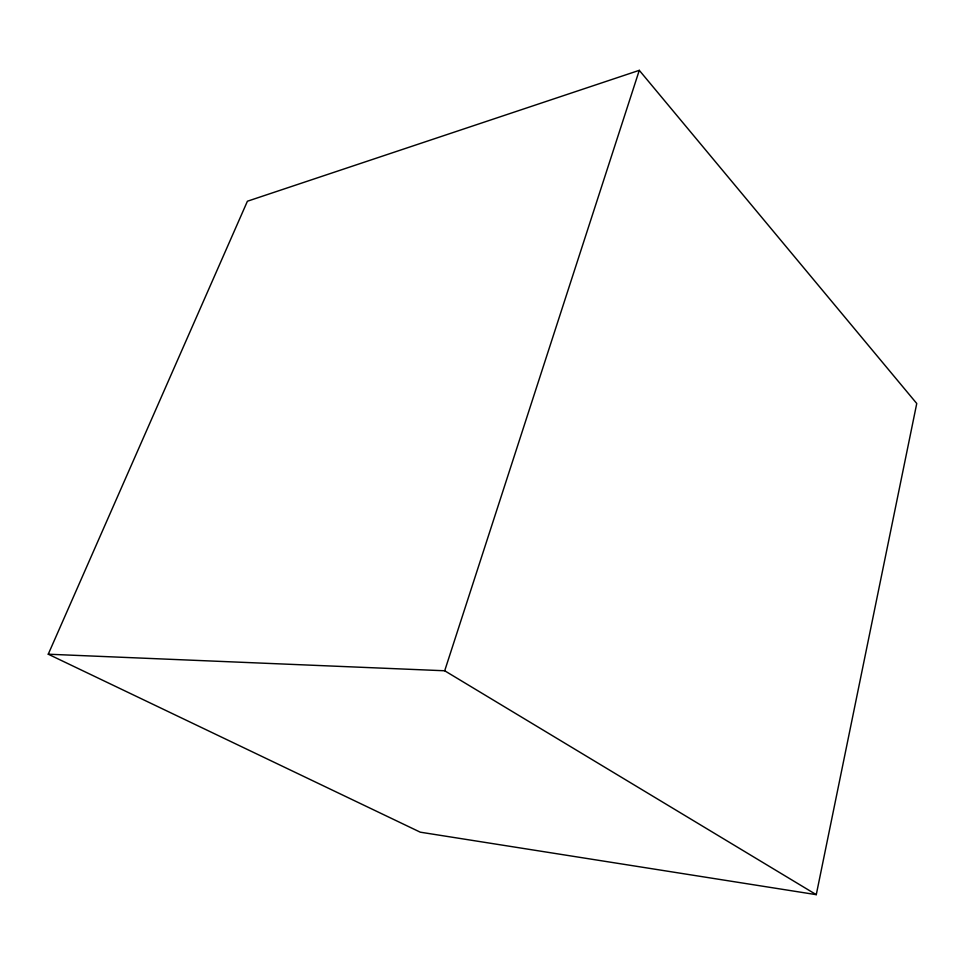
<?xml version="1.0" encoding="UTF-8"?>
<svg xmlns="http://www.w3.org/2000/svg" width="965" height="965" viewBox="0 0 965 965"><rect width="100%" height="100%" fill="white"/><g stroke="black" fill="none" stroke-linecap="round" stroke-linejoin="round"><path stroke-width="1.45" d="M816.269 894.664L916.75 403.503L639.288 70.336L247.414 201.227L48.25 654.21L420.27 832.18L816.269 894.664L444.696 670.772L48.25 654.21M444.696 670.772L639.288 70.336"/></g></svg>
